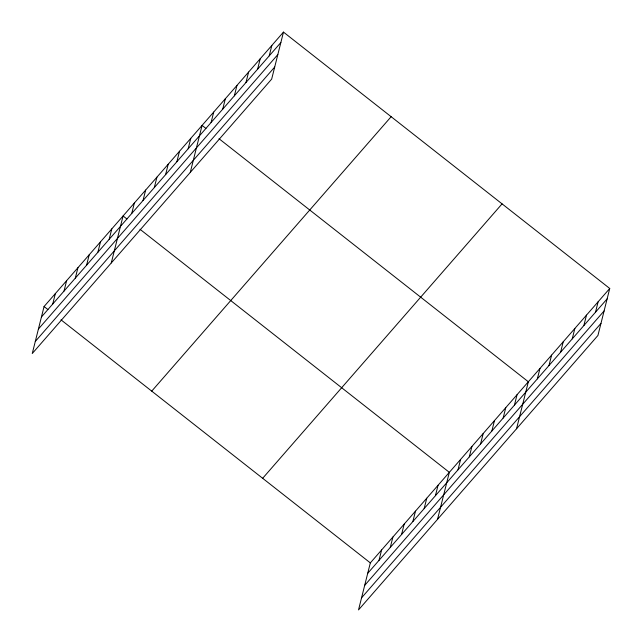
<?xml version="1.0" encoding="UTF-8"?>
<svg xmlns="http://www.w3.org/2000/svg" width="642" height="642" viewBox="0 0 642 642"><rect width="100%" height="100%" fill="white"/><g stroke="black" fill="none" stroke-linecap="round" stroke-linejoin="round"><path stroke-width="0.96" d="M283.475 32.1L44.065 306.531L32.261 353.525L271.67 79.102L283.475 32.1L609.739 288.475L597.935 335.469L358.525 609.9L370.33 562.898L609.739 288.475M52.732 304.019L55.348 293.595M64.023 291.075L66.64 280.658M75.307 278.138L77.923 267.714M86.598 265.202L89.214 254.778M97.881 252.266L100.497 241.841M109.164 239.33L111.788 228.905M111.267 262.963L123.071 215.969L126.915 218.986M131.738 213.457L134.355 203.032M143.03 200.513L145.646 190.096M154.313 187.576L156.929 177.152M165.596 174.64L168.22 164.216M176.887 161.704L179.503 151.279M188.17 148.767L190.794 138.343M190.273 172.409L202.078 125.407L205.922 128.424M211.09 122.502L213.706 112.077M222.718 109.172L225.334 98.748M234.346 95.843L236.962 85.418M245.974 82.513L248.59 72.089M257.603 69.184L260.219 58.759M269.231 55.854L271.847 45.43M378.997 560.386L381.613 549.961M390.28 547.449L392.904 537.025M401.571 534.513L404.187 524.089M412.854 521.577L415.47 511.152M424.145 508.641L426.761 498.216M435.428 495.696L438.045 485.28M437.531 519.338L449.336 472.335L139.988 229.266M458.003 469.824L460.619 459.399M469.286 456.887L471.91 446.463M480.577 443.951L483.193 433.527M491.86 431.015L494.476 420.59M503.151 418.078L505.768 407.654M514.435 405.134L517.051 394.718M516.537 428.776L528.342 381.773L218.994 138.704M537.346 378.868L539.97 368.444M548.982 365.539L551.598 355.122M560.61 352.209L563.227 341.793M572.239 338.88L574.855 328.463M583.867 325.55L586.483 315.134M595.495 312.221L598.111 301.804M41.449 316.955L280.859 42.524M38.416 329.025L277.825 54.594M35.294 341.456L274.704 67.033M151.729 391.13L391.147 116.7M262.658 478.298L502.076 203.867M367.705 573.322L607.123 298.891M364.68 585.392L604.09 310.961M361.55 597.83L600.968 323.399M44.065 306.531L47.909 309.548M60.982 319.82L370.33 562.898"/></g></svg>
